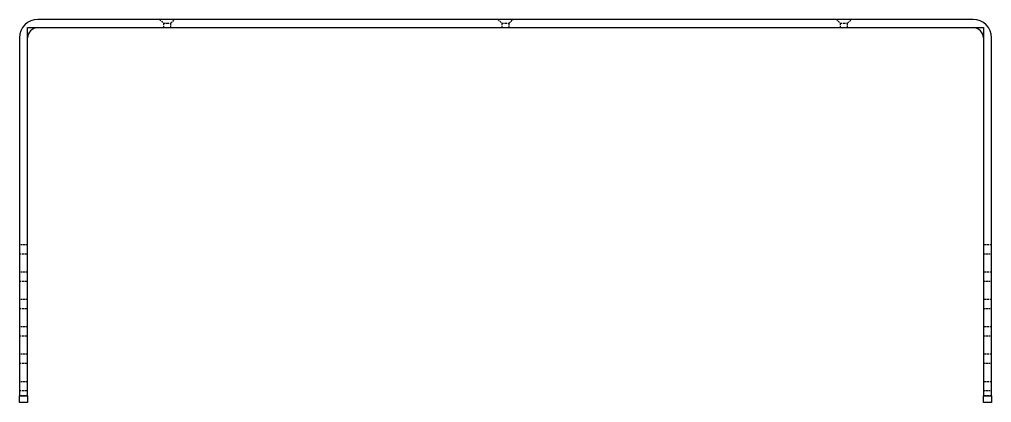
# Model space of a CAD drawing. Extents: x 0 to 1843, y 0 to 1314.
# Drawn here: x 494 to 1205, y 237 to 517 of the extents above; entities that cross this region are included whole.
import ezdxf

# ---------------------------------------------------------------- set-up
doc = ezdxf.new("R2010")
doc.units = 0
doc.linetypes.add('SLD-CONTINUA', pattern=[0])
doc.linetypes.add('SLD-DISCONTINUA', pattern=[1.905, 1.27, -0.635])
doc.layers.get('0').update_dxf_attribs({"linetype": 'CONTINUOUS'})

msp = doc.modelspace()

# ---------------------------------------------------------------- linework, layer by layer
at = {"color": 7, "linetype": 'SLD-CONTINUA'}
for p, q in [((1191.141443, 517.473958), (507.141443, 517.473958)), ((499.641443, 511.473958), (1198.641443, 511.473958)), ((499.641443, 242.473958), (499.641443, 511.473958)), ((1198.641443, 511.473958), (1198.641443, 242.473958)), ((493.641443, 503.973958), (493.641443, 242.473958)), ((1204.641443, 242.473958), (1204.641443, 503.973958)), ((493.641443, 242.473958), (499.641443, 242.473958)), ((493.641443, 237.473958), (493.641443, 242.473958)), ((499.641443, 242.473958), (499.641443, 237.473958)), ((1198.641443, 242.473958), (1204.641443, 242.473958)), ((1198.641443, 237.473958), (1198.641443, 242.473958)), ((1204.641443, 242.473958), (1204.641443, 237.473958)), ((499.641443, 237.473958), (493.641443, 237.473958)), ((1204.641443, 237.473958), (1198.641443, 237.473958))]:
    msp.add_line(p, q, dxfattribs=at)
at = {"color": 7, "linetype": 'SLD-DISCONTINUA'}
for p, q in [((596.141443, 517.473958), (598.891443, 514.723958)), ((598.891443, 514.723958), (601.641443, 514.723958)), ((598.891443, 514.723958), (598.891443, 511.473958)), ((601.641443, 514.723958), (604.391443, 514.723958)), ((604.391443, 514.723958), (607.141443, 517.473958)), ((604.391443, 511.473958), (604.391443, 514.723958)), ((843.641443, 517.473958), (846.391443, 514.723958)), ((846.391443, 514.723958), (849.141443, 514.723958)), ((846.391443, 514.723958), (846.391443, 511.473958)), ((849.141443, 514.723958), (851.891443, 514.723958)), ((851.891443, 514.723958), (854.641443, 517.473958)), ((851.891443, 511.473958), (851.891443, 514.723958)), ((1091.141443, 517.473958), (1093.891443, 514.723958)), ((1093.891443, 514.723958), (1096.641443, 514.723958)), ((1093.891443, 514.723958), (1093.891443, 511.473958)), ((1096.641443, 514.723958), (1099.391443, 514.723958)), ((1099.391443, 514.723958), (1102.141443, 517.473958)), ((1099.391443, 511.473958), (1099.391443, 514.723958)), ((499.641443, 352.723958), (493.641443, 352.723958)), ((1204.641443, 352.723958), (1198.641443, 352.723958)), ((493.641443, 346.223958), (499.641443, 346.223958)), ((1198.641443, 346.223958), (1204.641443, 346.223958)), ((499.641443, 332.723958), (493.641443, 332.723958)), ((1204.641443, 332.723958), (1198.641443, 332.723958)), ((493.641443, 326.223958), (499.641443, 326.223958)), ((1198.641443, 326.223958), (1204.641443, 326.223958)), ((499.641443, 312.723958), (493.641443, 312.723958)), ((493.641443, 306.223958), (499.641443, 306.223958)), ((1204.641443, 312.723958), (1198.641443, 312.723958)), ((1198.641443, 306.223958), (1204.641443, 306.223958)), ((499.641443, 292.723958), (493.641443, 292.723958)), ((1204.641443, 292.723958), (1198.641443, 292.723958)), ((493.641443, 286.223958), (499.641443, 286.223958)), ((1198.641443, 286.223958), (1204.641443, 286.223958)), ((499.641443, 272.723958), (493.641443, 272.723958)), ((1204.641443, 272.723958), (1198.641443, 272.723958)), ((493.641443, 266.223958), (499.641443, 266.223958)), ((1198.641443, 266.223958), (1204.641443, 266.223958)), ((499.641443, 252.723958), (493.641443, 252.723958)), ((1204.641443, 252.723958), (1198.641443, 252.723958)), ((493.641443, 246.223958), (499.641443, 246.223958)), ((499.641443, 242.473958), (493.641443, 242.473958)), ((1198.641443, 246.223958), (1204.641443, 246.223958)), ((1204.641443, 242.473958), (1198.641443, 242.473958))]:
    msp.add_line(p, q, dxfattribs=at)
at = {"color": 7, "linetype": 'SLD-CONTINUA'}
for centre, radius, start, end in [((507.141443, 503.973958), 13.5, 90, 180), ((1191.141443, 503.973958), 13.5, 0, 90), ((507.141443, 503.973958), 7.5, 90, 180), ((1191.141443, 503.973958), 7.5, 0, 90)]:
    msp.add_arc(centre, radius, start, end, dxfattribs=at)

doc.saveas('drawing.dxf')
